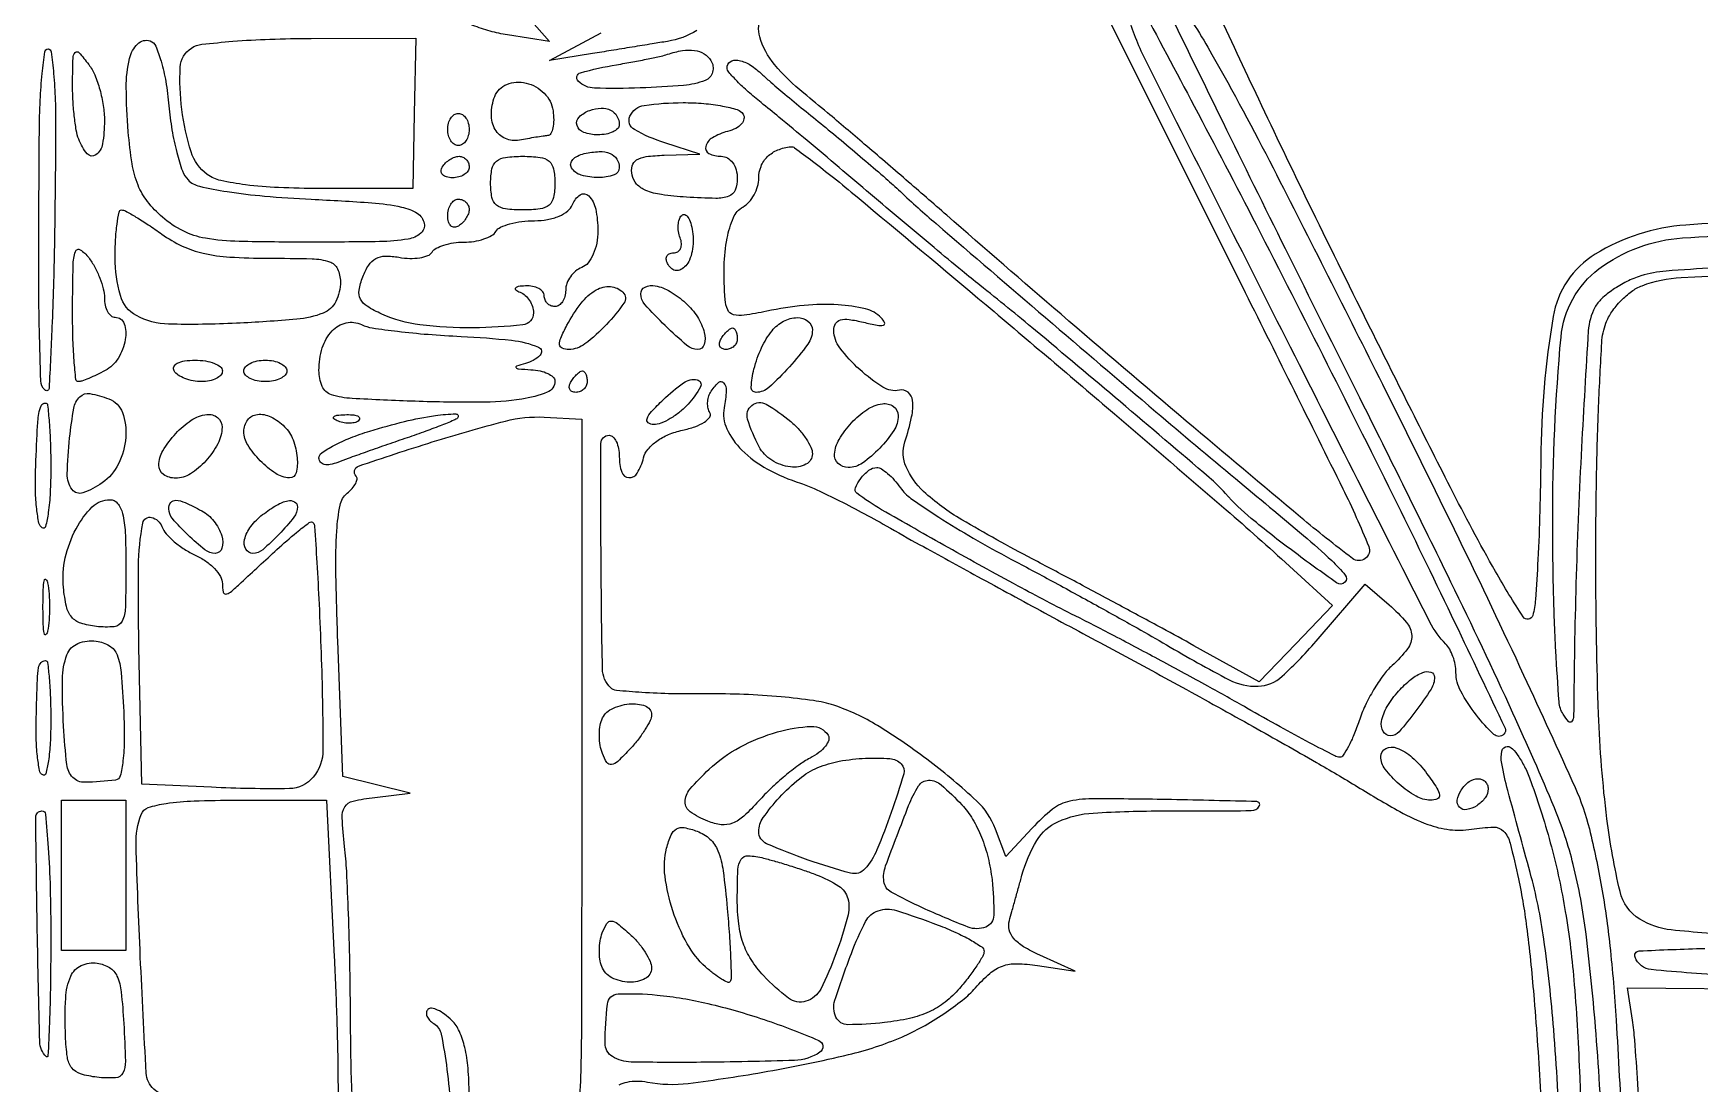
# Model space of a CAD drawing. Extents: x 24 to 1546, y 0 to 2379.
# Drawn here: x 208.4 to 363.7, y 635.6 to 733.5 of the extents above; entities that cross this region are included whole.
import ezdxf

# ---------------------------------------------------------------- set-up
doc = ezdxf.new("R2010")
doc.units = 0
doc.header["$MEASUREMENT"] = 0
doc.layers.get('0').update_dxf_attribs({"linetype": 'CONTINUOUS'})

msp = doc.modelspace()

# ---------------------------------------------------------------- linework, layer by layer
for points in [[(669.79548, 1002.302636, -0.00002), (669.596685, 899.530331, -0.000025), (669.388942, 796.915146, -0.198373)], [(386.5, 716.881958, 0.009171), (362.421635, 715.589214, 0.120223), (353.976025, 712.871961, 0.216835), (350.058332, 707.060619, 0.03952), (348.90032, 693.79966, -0.004731), (348.814634, 688.922237, -0.006086), (348.638889, 684.441252, -0.004739), (348.410811, 680.697723, -0.051728), (348.15032, 679.213114, -0.640192), (347.276737, 679.076755, -0.018228), (344.673791, 683.319535, -0.011019), (340.487046, 691.135006, -0.001832), (332.823103, 706.36955, -0.002026), (327.233818, 717.696953, -0.003342), (322.613423, 727.319775, -0.000474), (318.592409, 735.860742, -0.316049), (318.676858, 736.343524, -0.197558), (319.200628, 736.562078, -0.000027), (354.124278, 736.742224, -0.000689), (392.784981, 736.886244, -0.000416)], [(354.690898, 629.251833, 0.010105), (354.056027, 640.239537, 0.011038), (353.124357, 649.525171, 0.030302), (351.92833, 656, 0.038266), (350.180939, 661.277491, 0.008217), (346.312551, 670.113273, 0.006509), (340.533969, 682.320505, 0.002359), (332.025514, 699.5, -0.000885), (325.109225, 713.361849, -0.001435), (319.285989, 725.169792, -0.000182), (314.135251, 735.699806, -0.11658)], [(270.223551, 733.731529, -0.09925), (267.5, 732.708083, -0.000077), (266.06759, 732.474799, -0.000036), (264.20625, 732.172088, -0.000035), (262.250641, 731.854332, -0.000049), (260.5, 731.570183), (256.5, 730.921342), (261.298125, 733.504296, 0.017193)], [(314.985888, 736.643838, -0.02494), (318.253502, 731.493638, -0.010813), (323.947021, 720.918444, -0.0019), (334.143853, 700.767641, -0.002922), (341.266202, 686.349133, -0.004364), (347.307722, 673.65619, -0.003171), (352.102304, 663.179034, -0.045683), (353.432727, 659.314175, -0.016508), (354.571847, 653.895771, -0.016677), (355.346497, 648.432363, -0.011787), (355.929088, 641.506846, -0.003592), (356.488238, 631, 0.002399)], [(369.649307, 711.903632, 0.002138), (360.590344, 711.304095, 0.058348), (358.242323, 710.860009, 0.039656), (356.919586, 710.327454, 0.035028), (355.638595, 709.573357, 0.036698), (354.579103, 708.724538, 0.082836), (353.953177, 707.91251, 0.107558), (353.337042, 705.746239, 0.002398), (352.704817, 694.860857, 0.005789), (352.208303, 682.943688, 0.005763), (351.986899, 671, -0.011207), (351.948692, 669.701849, -0.18377), (351.77637, 669.311071, -0.440778), (351.502968, 669.321554, -0.032116), (351, 670, -0.126031), (350.612925, 671.15643, -0.004423), (350.311338, 675.90625, -0.00797), (350.092501, 681.569031, -0.005463), (350.016867, 688, -0.022977), (350.791105, 705.150838, -0.211677), (354.328965, 711.501691, -0.146339), (362.123628, 714.388837, -0.009472), (386.532549, 715.492215, 0.00145)], [(563.917736, 301.759581, -0.00001), (564.039235, 350.115363, -0.198254)], [(367.633909, 649.402927, -0.014737), (361.064122, 649.909496, -0.112255), (358.148686, 650.908107, -0.199327), (356.29132, 653.489405, -0.026354), (355.076587, 660.25974, -0.022295), (354.29137, 670.02304, -0.008477), (354.035622, 683.6849, -0.004534), (354.093462, 691.605227, -0.006294), (354.298946, 698.699252, -0.004049), (354.593934, 704.636558, -0.076544), (354.982067, 706.452833, -0.059149), (355.533571, 707.508352, -0.042088), (356.37748, 708.543934, -0.042558), (357.366605, 709.407685, -0.067465), (358.353334, 709.944238, -0.07907), (361.987975, 710.701886, -0.001316), (382.630936, 711.632782, -0.003719)], [(262.989056, 635.480867, -0.060044), (263.73588, 635.733096, -0.052602), (264.655883, 635.826014, -0.046141), (265.617718, 635.732746, 0.07864), (269.433547, 635.610877, 0.012506), (276.853402, 636.732579, 0.014446), (284.352514, 638.283506, 0.043059), (289.327505, 639.92606, 0.025777), (291.253678, 640.872002, 0.02017), (293.241625, 642.086394, 0.020583), (295.003319, 643.37053, 0.046048), (296.199525, 644.514464, -0.035381), (297.539494, 645.851665, -0.092186), (298.710045, 646.537164, -0.090761), (300.059955, 646.761807, -0.033593), (301.988241, 646.600835), (305.5, 646.068477), (302.191145, 647.561122, -0.028764), (300.693622, 648.343196, -0.077765), (299.774454, 649.108043, -0.11831), (299.3527, 649.906353, -0.131227), (299.361798, 650.776883, -0.000074), (299.59447, 651.612512, -0.000032), (299.905379, 652.728209, -0.000031), (300.236752, 653.916762, -0.000042), (300.538934, 655, -0.066508), (301.928813, 658.242535, -0.153373), (303.886251, 659.989535, -0.091507), (307.186287, 660.803313, -0.014818), (313.821654, 661, 0.001545), (321.920162, 661.02503, 0.257976), (322.663717, 661.442041, 0.579194), (322.433678, 661.86794, 0.001618), (314.469862, 662.046114, 0.003223), (307.3637, 662.136275, 0.05224), (304.987221, 661.902288, 0.117792), (303.396102, 661.158983, 0.037981), (301.474068, 659.377518), (299.043634, 656.755036), (298.072912, 659.308228, 0.115542), (296.292566, 661.947852, 0.023599), (291.95608, 665.601593, 0.025863), (287.073876, 668.950674, 0.057968), (283, 670.837467, 0.044723), (281.111155, 671.276818, 0.012383), (278.083579, 671.624656, 0.012401), (274.62089, 671.849432, 0.012693), (271.178142, 671.899828, -0.007659), (267.940222, 671.914626, -0.011311), (265.101625, 672.035365, -0.006714), (262.746089, 672.220794, -0.174789), (262.178142, 672.486833, -0.194149), (261.430975, 674.238792, -0.003467), (261.299183, 684.649389, -0.002517), (261.291847, 695.251579, -0.412943), (262.043524, 696, -0.198085), (262.408939, 695.849321, -0.085833), (262.719035, 695.4125, -0.065788), (262.929638, 694.765523, -0.04586), (263, 694, 0.077017), (263.222405, 692.564706, 0.31385), (263.885195, 692.05549, 0.278042), (264.674499, 692.482096, 0.069393), (265.262, 693.893888, -0.110641), (265.680027, 694.70442, -0.06396), (266.488963, 695.452754, -0.055783), (267.592555, 696.066159, -0.044943), (268.887358, 696.47526, 0.030366), (270.046943, 696.804837, 0.055625), (270.931213, 697.230642, 0.087182), (271.427626, 697.678323, 0.313895), (271.449709, 698.081372, -0.085651), (271.2784, 698.506948, -0.059573), (271.230288, 699.023903, -0.058431), (271.305891, 699.54923, -0.07361), (271.5, 700, -0.060383), (272.223064, 700.904844, -0.428409), (272.726068, 700.887974, -0.202085), (272.975439, 700.157463, -0.029771), (272.769575, 698.574942, 0.158441), (273.016827, 696.613365, 0.088241), (274.421883, 694.627167, 0.069865), (276.805555, 692.853953, 0.048225), (279.903275, 691.530699, -0.031255), (281.167221, 691.040721, -0.007258), (283.222987, 690.055703, -0.007463), (285.560382, 688.849891, -0.007247), (287.883933, 687.563317, 0.004214), (291.008228, 685.808526, 0.000927), (296.403405, 682.850836, 0.000965), (302.65397, 679.454912, 0.000927), (309, 676.038162, -0.002445), (315.471559, 672.528452, -0.002242), (322.098925, 668.85344, -0.002239), (327.983733, 665.520889, -0.007358), (331.826128, 663.24646, 0.010064), (335.770469, 660.940416, 0.038141), (338.362323, 659.743317, 0.060413), (340.417205, 659.249685, 0.069098), (342.436152, 659.295926, -0.03355), (344.492787, 659.489405, -0.212988), (345.439669, 659.096881, -0.128092), (346.042372, 658.002279, -0.009596), (346.821545, 654.664414, -0.022253), (347.623649, 649.866302, -0.00959), (348.283898, 643.413263, -0.007058), (348.878506, 634.767337, -0.002729)], [(238.272911, 633.135365, -0.028642), (238.025539, 636.193672, -0.004478), (237.937811, 642.25, 0.003645), (237.878671, 646.863861, 0.003771), (237.752552, 651.424189, 0.003641), (237.584823, 655.370981, 0.016191), (237.39447, 657.683409, -0.013414), (237.159615, 660.354946, -0.154219), (237.412422, 661.365361, -0.202327), (238.174597, 661.909872, -0.025722), (240.206659, 662.257936), (243.5, 662.649053), (240.36734, 663.426059), (237.23468, 664.203064), (236.758099, 676.851532, -0.004723), (236.576767, 683.276625, -0.020443), (236.661131, 687.091372, -0.031825), (236.967184, 689.495547, -0.175532), (237.625215, 690.598877, 0.039184), (238.103076, 691.056557, 0.061683), (238.426017, 691.523143, 0.085302), (238.556244, 691.926871, 0.236051), (238.464454, 692.202212, -0.554542), (238.67645, 693.118972, -0.0069), (245.56785, 695.380544, -0.012466), (252.384988, 697.328809, -0.077073), (256, 697.690047), (259.5, 697.5), (259.5, 663, -0.000793), (259.464185, 640.410544, -0.013819), (259.237805, 633.064434, -0.046812)], [(330.47682, 18.883074, 0.000013), (445.994116, 18.943074, 0.000017)], [(350.706241, 630.224349, 0.011792), (350.110303, 640.628008, 0.014017), (349.190132, 649.049413, 0.032868), (347.917009, 655.24777, -0.001236), (345.837664, 662.885025, -0.020987), (345.265312, 665.428036, -0.093341), (345.27305, 666.577869, -0.358787), (345.785598, 667, -0.208312), (346.2538, 666.796087, -0.038835), (346.850644, 666.045313, -0.035776), (347.455754, 664.994601, -0.025933), (347.980699, 663.75, -0.021622), (349.89752, 657.641121, -0.024312), (351.194134, 651.622646, -0.020955), (352.02824, 644.801468, -0.010589), (352.535503, 636.154516, 0.001322), (352.763426, 630.468426, 0.001249)], [(366.721928, 645.6312, -0.010374), (359.20443, 646.209246, -0.283836), (357.690683, 647.36147, -0.511171), (358.076047, 647.952196, -0.004668), (364.193876, 648.186873, -0.007577)], [(365.085218, 590.810463, -0.246372), (363.68994, 591.640279, -0.130852), (363.097306, 593.619646, -0.007672), (363, 599.961045, 0.007248), (362.928358, 604.903056, 0.037479), (362.645025, 607.619824, 0.070206), (362.064717, 609.376727, 0.09064), (361.052056, 610.736876, -0.109228), (359.997785, 612.267435, -0.053853), (359.3462, 614.550701, -0.026632), (358.90459, 618.303612, -0.004484), (358.507594, 625.525831, 0.002227), (358.245922, 630.713339, 0.002709), (357.952836, 635.570088, 0.002281), (357.66555, 639.652621, 0.018875), (357.456721, 641.5), (357.002365, 644.5), (385.65285, 644.265, -0.001742)], [(249, 634.628571, 0.020575), (248.901431, 637.022891, 0.037489), (248.595173, 638.954617, 0.047089), (248.0909, 640.444883, 0.091506), (247.380952, 641.47619, 0.035372), (246.716927, 642.052368, 0.053689), (246.060665, 642.442808, 0.070144), (245.507204, 642.607583, 0.238024), (245.159913, 642.493246, 0.168473), (245.021688, 642.208255, 0.12759), (245.069162, 641.861415, 0.095761), (245.305414, 641.501429, 0.061454), (245.696325, 641.187681, -0.208001), (246.393443, 640.184005, -0.016516), (246.93384, 636.916201, -0.023037), (247.237341, 633.345398, -0.036611)]]:
    msp.add_lwpolyline(points, format="xyb")
for points in [[(254.595012, 734.849582), (256.5, 732.699164), (252.569254, 733.316042, -0.02844), (250.951906, 733.66505, -0.026389), (249.342687, 734.20219, -0.027355), (247.963496, 734.834084, -0.075413), (247.104968, 735.466461, -0.035441), (246.344512, 736.343104, -0.412959), (246.401671, 736.75, -0.155219), (247.012536, 736.966085, -0.008005), (249.130727, 737, -0.039741), (250.811975, 736.86616, -0.054064), (252.278569, 736.465154, -0.058416), (253.535809, 735.791933, -0.05945)], [(321.350437, 709.311153, -0.000851), (330.449937, 691.020026, -0.019179), (332.862351, 685.640731, -0.344348), (332.538779, 684.515645, -0.329988), (331.341982, 684.527588, -0.012219), (326.504418, 688.375067, -0.001404), (315.861523, 697.32371, -0.001822), (304.182243, 707.273073, -0.00235), (293.532291, 716.5, 0.001572), (289.722954, 719.810731, 0.001509), (285.840862, 723.142929, 0.001493), (282.399692, 726.060966, 0.005459), (280.192851, 727.880183, -0.04874), (277.470308, 730.55149, -0.104239), (276.091389, 733.13815, -0.189589), (276.27558, 735.119605, -0.215172), (277.75, 736.310674, -0.052342), (278.972583, 736.496727, -0.002517), (283.100921, 736.667734, -0.004089), (288.014712, 736.806282, -0.002932), (293.508455, 736.883999), (307.516911, 737)], [(328.99612, 702.639296, -0.002127), (335.51251, 689.61038, -0.003507), (340.895558, 678.537381, -0.000521), (345.570804, 668.720013, -0.317833), (345.469883, 668.139296, -0.403038), (344.539885, 668.123476, -0.040667), (342.898384, 669.920241, -0.041162), (341.442087, 672.159083, -0.12424), (341, 673.910784, 0.048644), (340.930132, 674.627244, 0.037739), (340.72112, 675.382855, 0.038814), (340.414564, 676.06401, 0.071267), (340.05062, 676.55, -0.078926), (338.575089, 678.584196, -0.000287), (325.156912, 705.035873, -0.000505), (312.13732, 730.802789, -0.043023), (310.509432, 734.868313, -0.02586), (310.264184, 735.856946, -0.088461), (310.254296, 736.516685, -0.218763), (310.464715, 736.829452, -0.225371), (310.835218, 736.868313, -0.187656), (311.454629, 736.3361, -0.000542), (316.601085, 726.66161, -0.003055), (322.35907, 715.647139, -0.001891)], [(210.450719, 724.249513, -0.00244), (210.331698, 713.659438, -0.006463), (210.11177, 706.089206, -0.00309), (209.836464, 700.375879, -0.648708), (209.441828, 700.224838, -0.189431), (209.072626, 701.072046, -0.003881), (208.936752, 705.791101, -0.005929), (208.873727, 712.667656, -0.00137), (208.936658, 724.25, -0.009077), (209.014906, 727.221428, -0.015024), (209.201706, 729.723295, -0.008723), (209.448732, 731.737754, -0.374116), (209.75, 731.999513, -0.37781), (210.047444, 731.736993, -0.008763), (210.265211, 729.72275, -0.015055), (210.415662, 727.220861, -0.009079)], [(215, 725.30887, -0.040555), (214.824626, 723.150274, -0.198421), (214.193682, 722.130099, -0.395332), (213.394155, 722.232836, -0.081087), (212.606989, 723.581787, -0.04983), (212.374672, 724.431679, -0.014534), (212.187645, 725.776462, -0.01445), (212.064239, 727.311382, -0.015001), (212.031803, 728.831787, -0.005217), (212.076225, 731.156865, -0.173101), (212.27634, 731.669244, -0.454452), (212.625969, 731.670136, -0.018174), (213.531803, 730.55887, -0.06297), (214.095267, 729.578826, -0.030841), (214.568717, 728.215967, -0.030007), (214.892199, 726.718091, -0.038193)], [(221.008551, 726.712723, 0.018863), (221.2977, 724.462688, 0.022072), (221.745714, 722.357296, 0.021703), (222.273804, 720.633047, 0.111204), (222.803906, 719.791449, 0.141478), (223.855359, 719.208668, 0.017561), (226.451098, 718.70972, 0.017501), (229.915093, 718.292787, 0.008946), (234.285213, 718, -0.005188), (239.93084, 717.664357, -0.035212), (242.697344, 717.274064, -0.085327), (244.167654, 716.685454, -0.210914), (244.813182, 715.75, -0.270446), (244.484734, 714.821373, -0.135884), (243.316586, 714.282143, -0.037056), (240.651784, 714.046296, -0.003549), (234.129088, 714, -0.005097), (227.55475, 714.067026, -0.036963), (224.410429, 714.364363, -0.074153), (222.336412, 715.042959, -0.061608), (220.402087, 716.330562, -0.048694), (219.013082, 717.782876, -0.071691), (218.133231, 719.310086, -0.055651), (217.586691, 721.29764, -0.018608), (217.225486, 724.294473, -0.018328), (217.035177, 728.42087, -0.061172), (217.339684, 731.11001, -0.137662), (218.103175, 732.479601, -0.284057), (219.250526, 732.754432, -0.214836), (219.779423, 732.269883, -0.030692), (220.28831, 730.851728, -0.029485), (220.720537, 728.956357, -0.018794)], [(243.890817, 726), (243.746929, 719), (235.064594, 719, -0.010709), (231.234422, 719.082045, -0.020417), (228.165958, 719.339361, -0.023577), (225.848049, 719.741151, -0.103515), (224.589617, 720.310812, -0.159532), (223.083226, 722.407426, -0.045408), (222.212959, 726.375965, -0.04431), (222.069038, 730.310898, -0.243204), (223.108293, 732.08809, -0.113165), (224.095449, 732.436319, -0.008397), (226.960346, 732.714995, -0.011315), (230.424706, 732.914578, -0.008338), (234.267352, 732.984687), (244.034704, 733)], [(271.541119, 730.933469, -0.208243), (271.697978, 729.843697, -0.237082), (270.998111, 729.066717, -0.072574), (268.993825, 728.603547, -0.011521), (264.9565, 728.364393, -0.01633), (260.688558, 728.349591, -0.189307), (259.179414, 728.99366, -0.576472), (259.384355, 729.787506, -0.026643), (262.75, 730.53658, 0.004057), (264.259048, 730.801579, 0.00469), (265.692187, 731.079173, 0.004209), (266.901121, 731.335741, 0.027368), (267.5, 731.502946, -0.040551), (268.878913, 731.849066, -0.076365), (270.023927, 731.863306, -0.099374), (270.913084, 731.550682, -0.12084)], [(276.179914, 729.75, 0.012551), (276.956169, 729.052485, 0.002273), (278.435601, 727.800357, 0.002448), (280.182029, 726.350331, 0.002216), (282.001342, 724.868238, -0.003948), (283.921677, 723.292746, -0.003131), (285.972437, 721.561102, -0.003165), (287.854328, 719.931023, -0.007899), (289.202698, 718.709824, 0.010316), (292.528903, 715.726458, 0.000619), (302.732933, 706.969168, 0.001026), (313.023886, 698.195923, 0.002701), (320.446476, 691.962963, -0.001489), (326.799788, 686.65412, -0.014547), (329.411314, 684.325729, -0.031046), (330.68209, 682.965706, -0.386372), (330.650963, 682.31763, -0.365828), (329.868508, 682.251759, -0.005207), (325.775922, 685.22219, -0.013261), (321.914157, 688.248963, -0.039359), (319.5, 690.589752, 0.035719), (317.995699, 692.069704, 0.000693), (309.712328, 699.109857, 0.001818), (301.787883, 705.77668, 0.006417), (296.625354, 709.976672, -0.00486), (294.966683, 711.317531, -0.001281), (292.339564, 713.495174, -0.0013), (289.362438, 715.988986, -0.001335), (286.424225, 718.476672, 0.001205), (283.485534, 720.96607, 0.001172), (280.50697, 723.465022, 0.001155), (277.878196, 725.649746, 0.004357), (276.216572, 727, -0.012977), (275.013853, 728.012256, -0.017907), (273.992243, 728.985937, -0.014639), (273.211382, 729.833726, -0.166167), (273.042347, 730.25, -0.269968), (273.325499, 730.806099, -0.184683), (274.036607, 730.955601, -0.095403), (275.09414, 730.571656, -0.054712)], [(256.819551, 726.25, -0.034452), (256.882293, 725.382527, -0.053806), (256.804491, 724.638462, -0.071754), (256.610598, 724.115354, -0.249887), (256.319551, 723.923489, 0.012817), (255.88646, 723.871829, 0.003535), (255.208511, 723.768378, 0.003569), (254.441931, 723.640233, 0.003725), (253.688144, 723.502894, -0.150233), (252.381555, 723.647948, -0.163281), (251.433216, 724.50092, -0.132753), (251.070768, 725.916685, -0.088498), (251.38854, 727.570137, -0.210335), (252.514252, 728.705718, -0.154611), (254.304571, 728.828266, -0.136589), (256.001862, 727.878989, -0.163502)], [(249, 724.5, -0.064853), (248.925306, 723.926543, -0.082425), (248.70625, 723.440625, -0.098894), (248.381354, 723.115568, -0.148195), (248, 723, -0.148195), (247.618646, 723.115568, -0.098894), (247.29375, 723.440625, -0.082425), (247.074694, 723.926543, -0.064853), (247, 724.5, -0.064853), (247.074694, 725.073457, -0.082425), (247.29375, 725.559375, -0.098894), (247.618646, 725.884432, -0.148195), (248, 726, -0.148195), (248.381354, 725.884432, -0.098894), (248.70625, 725.559375, -0.082425), (248.925306, 725.073457, -0.064853)], [(263, 724.940983, -0.200667), (262.849643, 724.581425, -0.084925), (262.4125, 724.276414, -0.064972), (261.76556, 724.06918, -0.045091), (261, 724, -0.085145), (259.694972, 724.223856, -0.23242), (259.057715, 724.875409, -0.286665), (259.249712, 725.657326, -0.107219), (260.25, 726.281721, -0.077342), (261.300905, 726.48387, -0.122936), (262.192225, 726.294836, -0.14824), (262.781652, 725.747963, -0.132898)], [(274.541599, 725.932692, -0.189716), (274.622842, 725.482644, -0.133697), (274.391072, 725.017417, -0.092644), (273.857157, 724.604735, -0.054424), (273.100616, 724.316061, 0.066072), (271.676029, 723.734254, 0.202028), (271.055329, 722.921861, 0.357636), (271.360909, 722.261122, 0.113151), (272.5, 722, -0.131712), (273.081701, 721.84406, -0.104474), (273.5675, 721.407535, -0.089349), (273.889772, 720.744372, -0.06864), (274, 719.945209, -0.093622), (273.794251, 718.856014, -0.214133), (273.21026, 718.283469, -0.093682), (271.999892, 718.079703, -0.011042), (269.258994, 718.195209, -0.017713), (266.928307, 718.428168, -0.062527), (265.476617, 718.814247, -0.108542), (264.615748, 719.404544, -0.142409), (264.18567, 720.25, -0.10711), (264.207675, 721.10452, -0.196786), (264.609993, 721.658917, -0.108564), (265.507374, 721.974489, -0.022795), (267.176676, 722.102088), (270.5, 722.204176), (267.25, 723.246748, -0.049782), (264.406568, 724.482261, -0.38922), (263.992009, 725.737198, -0.256962), (265.3323, 726.744414, -0.035368), (268.940983, 727, -0.020087), (270.88139, 726.922015, -0.027), (272.624319, 726.686478, -0.026319), (274.001121, 726.348184, -0.182915)], [(263, 720.940983, -0.323623), (262.506887, 720.25891, -0.078941), (261.054297, 720.022557, -0.069985), (259.450952, 720.241965, -0.187523), (258.546774, 720.924318, -0.183594), (258.472868, 721.307716, -0.140876), (258.660981, 721.694543, -0.097726), (259.105019, 722.027523, -0.056443), (259.737757, 722.248382, -0.044798), (261.127141, 722.435014, -0.106692), (262.14884, 722.261117, -0.158039), (262.767439, 721.745708, -0.1416)], [(285.16974, 718.216607, -0.0016), (297.186265, 708.154944, -0.001587), (309.171262, 697.989064, -0.001505), (319.560971, 689.065284, -0.007), (325.468492, 683.814053), (329.5, 680.128106), (326.06869, 676.579381), (322.63738, 673.030657), (316.56869, 676.395288, 0.002417), (313.61268, 678.015538, 0.001028), (309.638928, 680.158154, 0.001018), (305.38989, 682.426809, 0.001335), (301.5, 684.480243, -0.012096), (294.923883, 688.134777, -0.05297), (291.355158, 690.776693, -0.106626), (289.736049, 693.067606, -0.179767), (289.626708, 695.389375, 0.022571), (290.252129, 697.707325, 0.08135), (290.337607, 699.230369, 0.196142), (289.919692, 700.007049, 0.228825), (289.113045, 700.204348, -0.195782), (287.571221, 700.479583, -0.044122), (285.409899, 702.127791, -0.044666), (283.550003, 704.157268, -0.164601), (283, 705.782722, -0.132441), (283.168156, 706.406419, -0.196518), (283.611, 706.747287, -0.103279), (284.419598, 706.797557, -0.024601), (285.75, 706.537645, 0.012093), (287.048912, 706.24999, 0.110113), (287.624949, 706.264732, 0.469941), (287.737743, 706.499885, 0.08633), (287.423344, 706.955893, 0.141345), (285.948294, 707.788968, 0.044122), (283.408429, 708.16011, 0.038342), (280.243957, 708.097657, 0.027601), (276.75, 707.563994, -0.013883), (274.636221, 707.181552, -0.105566), (273.631837, 707.241005, -0.221803), (273.102484, 707.692345, -0.088368), (272.858857, 708.638709, -0.024547), (272.775542, 711.769926, -0.042098), (273.05334, 714.36531, -0.052787), (273.639562, 716.285871, -0.166222), (274.526722, 717.274892, 0.083831), (275.090416, 717.728381, 0.056363), (275.567224, 718.405611, 0.055185), (275.890615, 719.19105, 0.070195), (276, 719.966357, -0.096029), (276.212803, 721.064155, -0.104313), (276.818176, 721.966707, -0.097344), (277.775844, 722.591451, -0.073406), (279, 722.887659, -0.184055), (279.336969, 722.793246, -0.002702), (281.018611, 721.534328, -0.006971), (282.960503, 720.021094, -0.004495)], [(249, 721, -0.153634), (248.879982, 720.618621, -0.097988), (248.542039, 720.29375, -0.080552), (248.037096, 720.074545, -0.062283), (247.440983, 720, -0.066118), (246.889346, 720.073267, -0.138808), (246.521475, 720.29375, -0.191142), (246.392057, 720.620352, -0.139169), (246.5, 721, -0.06081), (246.806203, 721.382515, -0.051032), (247.2129, 721.70625, -0.053229), (247.653442, 721.926698, -0.089642), (248.059017, 722, -0.105429), (248.418051, 721.923444, -0.099231), (248.723586, 721.70625, -0.096318), (248.928382, 721.381732, -0.092995)], [(257, 719.5, -0.047675), (256.873428, 718.175563, -0.173074), (256.45, 717.458333, -0.144586), (255.613599, 717.097235, -0.030103), (254, 717, -0.030103), (252.386401, 717.097235, -0.144586), (251.55, 717.458333, -0.173074), (251.126572, 718.175563, -0.047675), (251, 719.5, -0.047675), (251.126572, 720.824437, -0.173074), (251.55, 721.541667, -0.144586), (252.386401, 721.902765, -0.030103), (254, 722, -0.030103), (255.613599, 721.902765, -0.144586), (256.45, 721.541667, -0.173074), (256.873428, 720.824437, -0.047675)], [(261, 715.047972, -0.047631), (260.890795, 713.904218, -0.056076), (260.566901, 712.866048, -0.064547), (260.083805, 712.06624, -0.133817), (259.5, 711.638374, 0.081035), (258.926585, 711.303843, 0.065663), (258.440625, 710.782009, 0.06652), (258.112085, 710.159833, 0.088478), (258, 709.531385, -0.063461), (257.925386, 708.94588, -0.081424), (257.70625, 708.449844, -0.09843), (257.381366, 708.117941, -0.151099), (257, 708, -0.099038), (256.618362, 708.076342, -0.097945), (256.29375, 708.29375, -0.097945), (256.076342, 708.618362, -0.099038), (256, 709, 0.174481), (255.864954, 709.375212, 0.09916), (255.485938, 709.683059, 0.077299), (254.919486, 709.877201, 0.055301), (254.25, 709.921053, 0.021021), (253.583427, 709.862835, 0.185333), (253.327933, 709.724694, 0.449116), (253.351958, 709.54862, 0.051902), (253.75, 709.337719, -0.087674), (254.227909, 709.039141, -0.065245), (254.632812, 708.565351, -0.064399), (254.906632, 707.995939, -0.080074), (255, 707.416667, -0.381455), (253.998977, 706.29548, -0.026138), (249.38608, 706.014395, -0.032393), (244.414455, 706.293935, -0.076846), (240.856834, 707.295104, -0.031496), (239.485046, 708.028, -0.137276), (238.86719, 708.698853, -0.161862), (238.741451, 709.527949, -0.048765), (239.083415, 710.773804, -0.05368), (239.636219, 711.855121, -0.124846), (240.302072, 712.466213, -0.120632), (241.194536, 712.697932, -0.048365), (242.460314, 712.592974, 0.037299), (243.462223, 712.487567, 0.045915), (244.39998, 712.545321, 0.052568), (245.147615, 712.74286, 0.164938), (245.54275, 713.069171, -0.134675), (245.927585, 713.42731, -0.044228), (246.648747, 713.726569, -0.040322), (247.546041, 713.931318, -0.035952), (248.5, 714, 0.038534), (249.457084, 714.073871, 0.041947), (250.363811, 714.29375, 0.04604), (251.096789, 714.615613, 0.128561), (251.5, 715, -0.147448), (251.935785, 715.385647, -0.040025), (252.80962, 715.70625, -0.036863), (253.907249, 715.926401, -0.031073), (255.090402, 716, 0.043719), (256.305964, 716.10649, 0.056076), (257.382205, 716.423907, 0.066124), (258.198869, 716.903382, 0.136193), (258.63617, 717.494256, -0.152322), (259.353685, 718.402289, -0.365676), (260.146337, 718.321641, -0.143416), (260.797587, 717.080925, -0.04966)], [(249, 717.059017, -0.089642), (248.926698, 716.653442, -0.053229), (248.70625, 716.2129, -0.051032), (248.382515, 715.806203, -0.06081), (248, 715.5, -0.139169), (247.620352, 715.392057, -0.191142), (247.29375, 715.521475, -0.138808), (247.073267, 715.889346, -0.066118), (247, 716.440983, -0.062283), (247.074545, 717.037096, -0.080552), (247.29375, 717.542039, -0.097988), (247.618621, 717.879982, -0.153634), (248, 718, -0.092995), (248.381732, 717.928382, -0.096318), (248.70625, 717.723586, -0.099231), (248.923444, 717.418051, -0.105429)], [(220.342618, 714.756035, 0.044713), (222.254367, 713.637423, 0.054218), (224.217062, 712.96139, 0.041212), (226.675991, 712.612343, 0.014436), (230.246808, 712.506035, -0.006523), (234.359735, 712.448699, -0.072012), (235.978433, 712.169569, -0.205038), (236.725254, 711.515865, -0.112277), (236.99982, 710.309017, -0.116049), (236.567983, 708.472814, -0.184366), (235.394388, 707.392332, -0.074173), (232.92389, 706.810235, -0.008839), (227.29946, 706.440482, -0.017585), (220.982072, 706.359595, -0.118624), (217.976998, 707.15421, -0.203243), (216.485114, 709.01762, -0.068631), (216, 712.535184, -0.012527), (216.042894, 714.246938, -0.020632), (216.174966, 715.68846, -0.015825), (216.36035, 716.806826, -0.357928), (216.59563, 717, -0.127436), (216.965679, 716.904128, -0.008145), (217.942004, 716.340835, -0.011508), (219.092072, 715.615621, -0.008289)], [(269.197533, 711.797533, -0.070162), (268.738022, 711.451604, -0.144816), (268.30289, 711.355406, -0.154623), (267.904854, 711.512943, -0.083578), (267.553851, 711.912868, -0.083957), (267.385044, 712.328189, -0.162697), (267.421846, 712.680655, -0.181295), (267.65626, 712.915116, -0.107108), (268.047972, 713, 0.13707), (268.448409, 713.111878, 0.152386), (268.7134, 713.411906, 0.122996), (268.794319, 713.866232, 0.074614), (268.67589, 714.402234, -0.054192), (268.520706, 714.990007, -0.054557), (268.495938, 715.596043, -0.059931), (268.597354, 716.129472, -0.117881), (268.818901, 716.497168, -0.290162), (269.105072, 716.56388, -0.162704), (269.398235, 716.337121, -0.076728), (269.65829, 715.779954, -0.033328), (269.834665, 714.979599, -0.044607), (269.890812, 714.062071, -0.042419), (269.785557, 713.133131, -0.045418), (269.546628, 712.327727, -0.10191)], [(215, 708.80887, 0.053321), (215.074011, 708.116832, 0.073113), (215.29375, 707.531356, 0.092916), (215.618398, 707.138255, 0.175567), (216, 707, -0.320296), (216.841428, 706.39937, -0.129952), (216.949048, 704.916643, -0.092174), (216.271026, 703.167668, -0.132197), (215.065741, 702.035184, -0.011153), (214.283696, 701.638824, -0.013553), (213.533485, 701.304085, -0.012142), (212.892691, 701.056799, -0.086217), (212.565741, 701, -0.383619), (212.340204, 701.202901, -0.006659), (212.175529, 702.982813, -0.013053), (212.060296, 705.161867, -0.00786), (212.031803, 707.75, -0.003845), (212.082596, 711.845256, -0.070684), (212.290792, 713.125379, -0.496964), (212.746922, 713.289817, -0.08692), (213.531803, 712.55887, -0.038541), (214.093864, 711.682972, -0.030083), (214.568717, 710.656592, -0.030896), (214.895586, 709.641073, -0.062488)], [(269.171259, 708.345012, -0.066225), (270.27561, 707.041769, -0.078522), (270.924165, 705.565733, -0.132742), (270.916779, 704.457982, -0.337), (270.314451, 704, -0.178986), (269.309607, 704.371612, -0.0159), (267.283097, 706.222893, -0.015645), (265.375848, 708.199781, -0.186153), (265, 709.174314, -0.289512), (265.405285, 709.815592, -0.161334), (266.35684, 709.933861, -0.085379), (267.73872, 709.403281, -0.049696)], [(263.34248, 709.324187, -0.363711), (263.430904, 708.318793, -0.037322), (261.805031, 706.326867, -0.038669), (259.795882, 704.51313, -0.16575), (258.290502, 704, -0.094686), (257.676053, 704.117413, -0.286234), (257.433882, 704.445668, -0.124422), (257.539395, 705.062132, -0.016908), (258.11452, 706.25, -0.043538), (259.439499, 708.309278, -0.095405), (260.840977, 709.542952, -0.151473), (262.174438, 709.856451, -0.180845)], [(281, 705.814451, -0.158492), (280.569344, 704.489972, -0.026232), (278.856809, 702.377373, -0.025146), (276.941825, 700.456728, -0.186258), (275.758298, 700, -0.43076), (275.294484, 700.490623, -0.049246), (275.556214, 702.170334, -0.044145), (276.259219, 704.15001, -0.061406), (277.244834, 705.75, -0.103085), (278.3142, 706.633636, -0.117531), (279.598028, 706.963025, -0.16821), (280.591205, 706.638147, -0.234501)], [(248.25, 705.216045, -0.014179), (252.953023, 704.858641, -0.073727), (255.466888, 704.213015, -0.536901), (255.609777, 703.456817, -0.129842), (254.25, 702.689326, 0.01159), (253.4117, 702.449367, 0.541772), (253.37122, 702.306344, 0.197309), (253.607705, 702.187999, 0.005718), (254.75, 702.116001, -0.039346), (255.61146, 702.003234, -0.056888), (256.339063, 701.760121, -0.073075), (256.83606, 701.433072, -0.213899), (257, 701.067388, -0.306829), (256.280675, 700.005551, -0.058902), (253.913268, 699.369966, -0.034885), (249.988474, 699.075532, -0.010348), (243.966585, 699.169235, -0.00394), (238.090485, 699.428742, -0.064732), (236.159972, 699.782626, -0.216717), (235.307096, 700.557345, -0.101988), (235, 702.047228, -0.073852), (235.311822, 704.146842, -0.114177), (236.222678, 705.729446, -0.151646), (237.529402, 706.477949, -0.167711), (238.971855, 706.314047, 0.073909), (239.964199, 706.009337, 0.008144), (242.32767, 705.690523, 0.009798), (245.170494, 705.410458, 0.007778)], [(274, 705, -0.105053), (273.918938, 704.618444, -0.099167), (273.688914, 704.29375, -0.09642), (273.345238, 704.076123, -0.093332), (272.940983, 704, -0.108972), (272.586039, 704.078288, -0.182303), (272.3746, 704.29375, -0.161196), (272.343488, 704.6179, -0.082592), (272.5, 705, -0.029505), (272.768994, 705.382774, -0.035638), (273.066025, 705.70625, -0.038439), (273.34829, 705.934461, -0.151918), (273.559017, 706, -0.210953), (273.727648, 705.92554, -0.081139), (273.870461, 705.70625, -0.061769), (273.967655, 705.382849, -0.042167)], [(226, 702, -0.186414), (225.852535, 701.618213, -0.089706), (225.429836, 701.29375, -0.069539), (224.801778, 701.073784, -0.049547), (224.059017, 701, -0.046881), (223.270704, 701.074077, -0.046318), (222.50665, 701.29375, -0.050262), (221.876024, 701.616444, -0.111412), (221.5, 702, -0.253782), (221.478234, 702.384801, -0.1651), (221.794783, 702.712684, -0.083483), (222.479336, 702.931329, -0.035659), (223.440983, 703, -0.037227), (224.420991, 702.926934, -0.055981), (225.248289, 702.70625, -0.073461), (225.813779, 702.383082, -0.230178)], [(232, 702, -0.191087), (231.848523, 701.618118, -0.088204), (231.4125, 701.29375, -0.068025), (230.765418, 701.073693, -0.048028), (230, 701, -0.048028), (229.234582, 701.073693, -0.068025), (228.5875, 701.29375, -0.088204), (228.151477, 701.618118, -0.191087), (228, 702, -0.191087), (228.151477, 702.381882, -0.088204), (228.5875, 702.70625, -0.068025), (229.234582, 702.926307, -0.048028), (230, 703, -0.048028), (230.765418, 702.926307, -0.068025), (231.4125, 702.70625, -0.088204), (231.848523, 702.381882, -0.191087)], [(260, 701, -0.105053), (259.918938, 700.618444, -0.099167), (259.688914, 700.29375, -0.09642), (259.345238, 700.076123, -0.093332), (258.940983, 700, -0.108972), (258.586039, 700.078288, -0.182303), (258.3746, 700.29375, -0.161196), (258.343488, 700.6179, -0.082592), (258.5, 701, -0.029505), (258.768994, 701.382774, -0.035638), (259.066025, 701.70625, -0.038439), (259.34829, 701.934461, -0.151918), (259.559017, 702, -0.210953), (259.727648, 701.92554, -0.081139), (259.870461, 701.70625, -0.061769), (259.967655, 701.382849, -0.042167)], [(269.410155, 698.900723, -0.038934), (268.640937, 698.17341, -0.036719), (267.753684, 697.558337, -0.038914), (266.884747, 697.133248, -0.094577), (266.186606, 697, -0.163019), (265.692641, 697.165448, -0.336047), (265.58774, 697.535786, -0.093176), (266.008741, 698.210028, -0.015186), (267.091594, 699.317058, -0.036878), (268.98548, 700.887637, -0.201746), (270.255476, 701.172267, -0.515184), (270.567386, 700.512611, -0.056511)], [(215.418213, 699.393011, -0.216265), (216.67785, 698.115664, -0.108534), (216.992057, 695.823423, -0.094545), (216.307733, 693.336548, -0.126347), (214.790729, 691.565975, -0.066637), (212.999596, 690.638185, -0.333587), (211.9855, 690.95088, -0.164618), (211.533936, 692.403304, -0.020476), (211.754556, 695.75, -0.017115), (212.148221, 698.523435, -0.15446), (212.709054, 699.596171, -0.245023), (213.646338, 699.888156, -0.04699)], [(210, 692.940983, -0.012432), (209.943055, 690.651171, -0.023272), (209.764986, 688.807049, -0.024229), (209.512811, 687.504572, -0.509437), (209.199954, 687.376422, -0.208581), (208.895679, 687.815543, -0.019692), (208.688318, 689.139909, -0.022586), (208.570278, 690.805098, -0.015837), (208.581686, 692.685439, -0.002105), (208.743585, 696.542767, -0.02457), (208.886992, 698.043228, -0.079392), (209.110558, 698.758684, -0.284709), (209.5, 699, -0.382879), (209.700256, 698.820311, -0.006455), (209.853125, 697.220164, -0.012846), (209.964041, 695.26417, -0.007739)], [(225.968197, 696.75, -0.115071), (225.568606, 695.214399, -0.063909), (224.452168, 693.621609, -0.065137), (223.009976, 692.402646, -0.143886), (221.639757, 692, -0.151857), (220.518088, 692.348709, -0.247799), (220.066958, 693.210696, -0.136523), (220.444528, 694.548793, -0.047329), (221.654988, 696.171259, -0.063736), (223.08768, 697.397559, -0.112281), (224.540488, 697.939442, -0.206232), (225.549594, 697.65649, -0.233114)], [(231.8, 696.8, -0.107691), (232.58363, 695.579695, -0.065642), (232.967698, 693.903115, -0.082523), (232.868407, 692.498595, -0.358787), (232.25, 692.031803, -0.136035), (230.972339, 692.445006, -0.052885), (229.52555, 693.636348, -0.052905), (228.366276, 695.097973, -0.142154), (228, 696.360243, -0.162709), (228.357795, 697.430631, -0.205419), (229.254976, 697.944816, -0.145579), (230.518927, 697.722754, -0.080764)], [(247.916667, 697.609783, -0.0915), (247.588405, 697.399314, -0.003875), (246.300521, 696.885075, -0.006552), (244.754304, 696.304769, -0.004604), (243, 695.690656, 0.001657), (241.148828, 695.054855, 0.001673), (239.307813, 694.408804, 0.001629), (237.708078, 693.835531, 0.006789), (236.75, 693.473884, -0.048401), (236.056903, 693.276241, -0.100263), (235.496612, 693.286775, -0.157556), (235.139243, 693.49674, -0.183792), (235, 693.862751, -0.246948), (235.263531, 694.363788, -0.027949), (236.395312, 695.052245, -0.028682), (237.930185, 695.762245, -0.019402), (239.75, 696.400088, -0.015509), (242.963477, 697.280126, -0.022312), (245.858708, 697.841961, -0.033988), (247.762803, 697.992901, -0.68418)], [(238.729167, 697.395833, -0.126455), (238.402231, 697.202593, -0.060344), (237.916927, 697.123424, -0.05415), (237.359369, 697.160852, -0.051402), (236.8125, 697.316886, -0.054073), (236.395823, 697.538436, -0.470617), (236.37858, 697.720685, -0.168741), (236.670344, 697.862007, -0.018894), (237.416667, 697.921053, -0.028489), (238.112848, 697.910055, -0.077125), (238.592839, 697.799335, -0.208169), (238.77538, 697.614691, -0.296942)], [(278.988569, 697.277759, -0.033275), (279.758302, 696.524437, -0.034767), (280.409142, 695.686085, -0.037077), (280.863006, 694.886952, -0.111052), (281, 694.277759, -0.282119), (280.398734, 693.296947, -0.151743), (278.949625, 693.048616, -0.107452), (277.212167, 693.674091, -0.130678), (276.035184, 694.934259, -0.048027), (274.960184, 697.509713, -0.309192), (275.355776, 698.787208, -0.306222), (276.696507, 698.889909, -0.047595)], [(289, 697.828741, -0.144822), (288.593558, 696.454925, -0.047984), (287.272706, 694.791767, -0.047882), (285.668432, 693.418343, -0.154291), (284.345012, 693, -0.191132), (283.404495, 693.373158, -0.226129), (283.061202, 694.256668, -0.11796), (283.493206, 695.609904, -0.047966), (284.654988, 697.171259, -0.063985), (286.071504, 698.382495, -0.10778), (287.526093, 698.938175, -0.194871), (288.555419, 698.692015, -0.242371)], [(289.208943, 691.11208, 0.086856), (290.192636, 690.126204, 0.01015), (292.782007, 688.381468, 0.011932), (295.978557, 686.427064, 0.009497), (299.515647, 684.467502, -0.002423), (303.358319, 682.409147, -0.001941), (307.476471, 680.156754, -0.001962), (311.269087, 678.043784, -0.004989), (314, 676.472175, 0.012714), (319.86634, 673.215743, 0.130984), (322.545177, 672.614334, 0.178587), (324.789169, 673.544856, 0.028282), (328.156714, 677.033688), (332.546012, 682.128332), (334.773006, 680.196871, -0.037726), (336.386204, 678.569192, -0.166209), (336.875422, 677.330365, -0.177886), (336.488431, 676.102805, -0.044468), (335.037645, 674.534068, 0.050152), (334.205427, 673.613458, 0.024149), (333.324143, 672.287229, 0.023665), (332.530744, 670.802953, 0.03121), (331.960093, 669.379081, -0.016868), (331.483992, 668.084876, -0.025324), (330.974953, 666.99479, -0.022845), (330.49332, 666.178763, -0.256135), (330.172448, 666.007437, -0.117159), (329.701688, 666.124795, -0.002033), (327.347532, 667.355291, -0.005028), (324.61457, 668.83329, -0.003313), (321.5, 670.585434, 0.004122), (317.857491, 672.626829, 0.002473), (313.5, 674.993952, 0.002476), (309.141192, 677.306219, 0.004311), (305.5, 679.174921, -0.007522), (300.168987, 681.954244, -0.003991), (293.645129, 685.548862, -0.002718), (287.455243, 689.068556, -0.032028), (285.149864, 690.600469, -0.337391), (285.009725, 691.107878, -0.069137), (285.502096, 691.969057, -0.062051), (286.275685, 692.748888, -0.16792), (287.002313, 693, -0.141479), (287.430224, 692.876446, -0.036399), (288.015276, 692.445423, -0.034091), (288.637746, 691.834701, -0.028947)], [(217, 683.933578, -0.006089), (216.951351, 679.938768, -0.10583), (216.649711, 678.680188, -0.263377), (215.914794, 678.166942, -0.052331), (214.25, 678.183578, -0.048135), (212.794618, 678.494931, -0.141694), (211.951328, 679.05769, -0.121109), (211.463003, 680.043878, -0.030777), (211.181363, 681.820774, -0.078727), (211.350492, 684.56869, -0.067451), (212.354404, 687.291002, -0.076233), (213.865827, 689.320284, -0.197109), (215.523053, 690, -0.228861), (216.232232, 689.657451, -0.10843), (216.689134, 688.723148, -0.049163), (216.935478, 686.982231, -0.010581)], [(224.065741, 688.964816, -0.10449), (225.201675, 688.008768, -0.088873), (225.934464, 686.620487, -0.143627), (225.96069, 685.484702, -0.339338), (225.328741, 685, -0.168704), (224.372992, 685.331924, -0.024105), (222.786181, 686.714484, -0.023672), (221.339391, 688.241151, -0.179699), (221, 689.154988, -0.160885), (221.190796, 689.732597, -0.253925), (221.652669, 689.947441, -0.092025), (222.523703, 689.729215, -0.015596)], [(233, 689.328741, -0.168704), (232.668076, 688.372992, -0.024105), (231.285516, 686.786181, -0.023672), (229.758849, 685.339391, -0.179699), (228.845012, 685, -0.273756), (228.178486, 685.394495, -0.189139), (228.063608, 686.286368, -0.101302), (228.650681, 687.508948, -0.06808), (229.75, 688.607954, -0.028078), (231.070064, 689.497873, -0.079863), (232.097953, 689.90561, -0.188774), (232.724894, 689.807706, -0.266752)], [(220.364946, 687.491348, 0.088691), (220.763613, 686.831261, 0.035617), (221.51643, 686.087503, 0.033838), (222.461792, 685.382918, 0.036345), (223.471935, 684.830833, -0.045913), (224.439064, 684.278005, -0.050281), (225.257381, 683.57246, -0.056423), (225.818777, 682.827914, -0.13413), (226, 682.16452, 0.042154), (226.06504, 681.394436, 0.384239), (226.307718, 681.202731, 0.161688), (226.739324, 681.377983, 0.010789), (227.75, 682.278617, -0.002205), (231.0879, 685.357502, -0.012389), (232.919842, 686.950895, -0.014445), (234.100303, 687.871233, -0.386013), (234.465303, 687.833333, -0.168282), (234.592973, 687.528914, -0.000824), (234.803534, 684.138341, -0.003626), (235.009676, 680.26153, -0.002272), (235.197366, 675.722719, -0.008555), (235.375088, 666.691647, -0.173541), (234.473021, 664.150373, -0.221842), (232.239088, 663.072824, -0.014923), (224.969147, 663.196594), (218.5, 663.5), (218.220123, 676.25, -0.008091), (218.176663, 683.786432, -0.044559), (218.579713, 687.824904, -0.429975), (219.394991, 688.3476, -0.245338)], [(209.705733, 677.75, -0.142433), (209.546986, 677.439977, -0.611425), (209.399666, 677.482813, -0.039503), (209.298431, 678.38851, -0.008087), (209.272364, 680, -0.008087), (209.298431, 681.61149, -0.039503), (209.399666, 682.517187, -0.611425), (209.546986, 682.560023, -0.142433), (209.705733, 682.25, -0.029693), (209.840649, 681.225293, -0.017887), (209.884498, 680, -0.017887), (209.840649, 678.774707, -0.029693)], [(216.797717, 670.25, -0.013084), (216.853359, 667.65418, -0.028101), (216.731518, 665.656707, -0.031677), (216.475303, 664.252209, -0.311605), (216.047717, 663.875, -0.022491), (213.176289, 663.662787, -0.210409), (212.054005, 664.118832, -0.16669), (211.490244, 665.317229, -0.013104), (211.193204, 668.880801, -0.015636), (211.080277, 673.276289, -0.09061), (211.508433, 675.547735, -0.205368), (212.536266, 676.603192, -0.134454), (214.245529, 676.820137, -0.102178), (215.474245, 676.378976, -0.16444), (216.181137, 675.533697, -0.071918), (216.558444, 673.899634, -0.008934)], [(210, 669.440983, -0.012791), (209.94627, 667.341012, -0.024014), (209.778202, 665.652006, -0.025701), (209.539859, 664.467652, -0.506203), (209.244942, 664.348618, -0.211008), (208.955797, 664.770075, -0.017905), (208.755262, 666.100635, -0.021301), (208.636321, 667.768591, -0.014807), (208.638243, 669.657635, -0.001551), (208.759434, 673.249297, -0.030784), (208.86751, 674.344304, -0.142374), (209.091274, 674.816205, -0.214495), (209.5, 675, -0.379445), (209.699809, 674.822863, -0.007611), (209.853125, 673.367039, -0.013991), (209.964035, 671.572431, -0.008436)], [(339, 673.464817, -0.143179), (338.673478, 672.347939, -0.019144), (337.259127, 670.311914, -0.016353), (335.696567, 668.372193, -0.218368), (334.88499, 668, -0.276339), (334.211289, 668.403123, -0.170344), (334.064381, 669.34389, -0.089071), (334.583576, 670.722359, -0.04946), (335.654988, 672.171259, -0.040039), (336.81491, 673.263152, -0.07669), (337.920487, 673.89922, -0.170486), (338.664768, 673.922505, -0.327052)], [(266, 669.958187, -0.114043), (265.876067, 669.421894, -0.025966), (265.421025, 668.600949, -0.025569), (264.783484, 667.687172, -0.022433), (264.02902, 666.800774, -0.012932), (262.857128, 665.606377, -0.149875), (262.279835, 665.312033, -0.301993), (261.848598, 665.500793, -0.051352), (261.422031, 666.342588, -0.051148), (261.220641, 667.087033, -0.035731), (261.141934, 667.95376, -0.036144), (261.187202, 668.805013, -0.060329), (261.361626, 669.5, -0.187582), (262.259219, 670.48845, -0.091307), (263.923099, 670.967935, -0.112127), (265.424364, 670.779507, -0.315542)], [(282.468991, 668.050173, -0.222634), (282.521483, 667.597528, -0.086689), (282.214413, 667.029533, -0.063686), (281.607387, 666.434959, -0.041557), (280.778008, 665.909453, 0.037137), (279.728436, 665.257341, 0.016209), (278.43479, 664.247943, 0.015936), (277.123958, 663.082198, 0.020489), (276, 661.925568, -0.024669), (274.605706, 660.514524, -0.09102), (273.548618, 659.851042, -0.124374), (272.511596, 659.713896, -0.066369), (271.25, 660.034064, -0.055492), (269.608613, 660.913668, -0.253374), (269.133481, 661.845162, -0.173761), (269.587428, 663.020022, -0.025958), (271.369302, 664.877215, -0.065849), (274.236617, 666.935843, -0.053235), (277.751986, 668.359544, -0.058227), (280.905859, 668.875349, -0.272191)], [(338.296685, 664.468575, -0.01212), (339.224025, 663.127284, -0.11328), (339.466704, 662.4728, -0.340175), (339.266123, 662.127549, -0.097481), (338.618114, 662, -0.13127), (337.277265, 662.3582, -0.05016), (335.69439, 663.493811, -0.04999), (334.396487, 664.891681, -0.163544), (334, 666.071429, -0.289038), (334.467393, 666.812414, -0.203327), (335.480043, 666.857132, -0.093273), (336.924381, 665.985329, -0.053193)], [(289.279921, 665.386746, -0.275923), (289.516592, 664.44793, -0.010321), (288.353935, 660.844906, -0.016986), (287.022239, 657.378117, -0.081664), (285.896033, 655.596416, -0.283693), (284.564549, 655.197222, -0.01903), (280.597725, 656.422705, -0.018842), (276.736641, 657.944162, -0.297801), (276, 659.071277, -0.154969), (276.412894, 660.371467, -0.032584), (277.93171, 662.249155, -0.034888), (279.79194, 664.002314, -0.072025), (281.5, 665.031351, -0.054584), (283.510609, 665.629954, -0.033677), (285.964976, 665.908429, -0.030547), (288.220959, 665.873626, -0.179103)], [(294.941505, 661.562265, -0.055531), (295.930528, 660.242853, -0.03783), (296.758221, 658.558176, -0.035237), (297.37845, 656.625926, -0.031989), (297.745871, 654.562265, -0.031305), (297.909401, 651.271354, -0.303313), (297.157034, 650.176155, -0.190241), (295.525472, 650.169803, -0.013505), (291.255266, 651.970712, -0.019092), (288.344959, 653.428213, -0.238049), (287.667905, 654.415899, -0.123093), (287.831144, 655.874811, -0.003891), (289.975249, 661.5, -0.047306), (290.895613, 663.327748, -0.254605), (291.833262, 663.853651, -0.184342), (293.012042, 663.420616, -0.024996)], [(344, 663.059017, -0.161033), (343.724195, 662.224864, -0.089687), (342.935284, 661.48511, -0.09984), (342.010153, 661.120596, -0.245171), (341.333333, 661.333333, -0.245171), (341.120596, 662.010153, -0.09984), (341.48511, 662.935284, -0.089687), (342.224864, 663.724195, -0.161033), (343.059017, 664, -0.099038), (343.418132, 663.928163, -0.097945), (343.723586, 663.723586, -0.097945), (343.928163, 663.418132, -0.099038)], [(236.420371, 647.398458, -0.003642), (236.653248, 641.762121, -0.005758), (236.76204, 636.926436, -0.001779), (236.793001, 632.754224, -0.199916), (236.58665, 632.253317, -0.238266), (235.424949, 631.871448, -0.00367), (228.257341, 633.010215, -0.005253), (221.296994, 634.243779, -0.137641), (219.61024, 635.078377, -0.198031), (218.898812, 636.563427, -0.002419), (218.346804, 647.395777, -0.004014), (217.949002, 657.84585, -0.099433), (218.429866, 660.677829, -0.225868), (219.087096, 661.302629, -0.042087), (220.752072, 661.695463, -0.028374), (223.351269, 661.932238, -0.008528), (227.323862, 662), (235.710493, 662)], [(210, 649.333333, -0.003528), (209.968642, 644.8894, -0.006232), (209.871166, 641.222584, -0.002206), (209.738599, 638.173721, -0.651006), (209.561417, 638.10525, -0.192277), (208.965598, 639.493233, -0.002152), (208.74501, 649.866412, -0.001525), (208.598237, 660.418853, -0.417397), (209.173108, 661, -0.388091), (209.505498, 660.696257, -0.004812), (209.757101, 657.572917, -0.011045), (209.940544, 653.806716, -0.006645)], [(273.066154, 651.890528, -0.005021), (273.260693, 649.411684, -0.007659), (273.374931, 647.256623, -0.0034), (273.43134, 645.428306, -0.169301), (273.322285, 645.089464, -0.347888), (273.091036, 645.029329, -0.03163), (272.525088, 645.322826, -0.030304), (271.820785, 645.806984, -0.018186), (271.043776, 646.460383, -0.082557), (269.325662, 648.626834, -0.047192), (267.987007, 651.694751, -0.047483), (267.260263, 654.91102, -0.093581), (267.414954, 657.517172, -0.037156), (267.826856, 658.759365, -0.168417), (268.327183, 659.320509, -0.175856), (269.053518, 659.438304, -0.041259), (270.260033, 659.104592, -0.099264), (271.448803, 658.375432, -0.113421), (272.197221, 657.274033, -0.059701), (272.675552, 655.414011, -0.011022)], [(281.358757, 655.0537, -0.050793), (283.461162, 653.999414, -0.192162), (284.30561, 652.828444, -0.129578), (284.283677, 651.092324, -0.018714), (283.201246, 647.68713, -0.032303), (281.773863, 644.401061, -0.203424), (280.40091, 643.256192, -0.239424), (278.776522, 643.5456, -0.044297), (276.452251, 645.646023, -0.043617), (275.283047, 647.151808, -0.060287), (274.535625, 648.688779, -0.054564), (274.130247, 650.474945, -0.028546), (274, 652.754431, -0.00972), (274.054002, 655.532071, -0.133131), (274.353056, 656.486698, -0.271875), (275.011665, 656.822566, -0.046678), (276.455897, 656.600425, -0.009485), (277.57306, 656.297399, -0.005438), (278.909169, 655.891814, -0.00543), (280.243914, 655.454743, -0.009003)], [(292.716567, 650.364142, -0.015409), (294.357828, 649.678678, -0.023029), (295.741742, 648.971356, -0.019635), (296.78941, 648.317721, -0.248357), (297, 647.919906, -0.130599), (296.878469, 647.462557, -0.015867), (296.32937, 646.569334, -0.017958), (295.591262, 645.532876, -0.013907), (294.717004, 644.457386, -0.049902), (293.38113, 643.185894, -0.058539), (291.885785, 642.281297, -0.051265), (290.061737, 641.667378, -0.027502), (287.717004, 641.27157, -0.027229), (284.3185, 641.074933, -0.289775), (283.197729, 641.77877, -0.192338), (283.093991, 643.35035, -0.012673), (284.635858, 647.716567, -0.027234), (285.966499, 650.702137, -0.197629), (287.13647, 651.701365, -0.156155), (288.828462, 651.71289, -0.015455)], [(266, 646.345012, -0.276871), (265.418775, 645.375843, -0.131698), (263.948936, 645.034033, -0.109478), (262.302072, 645.457159, -0.185798), (261.361626, 646.5, -0.059703), (261.186656, 647.1935, -0.036149), (261.139533, 648.039985, -0.035788), (261.215571, 648.899855, -0.051712), (261.41386, 649.636119, -0.043397), (261.839435, 650.510093, -0.27953), (262.255576, 650.729798, -0.156981), (262.821336, 650.509839, -0.013337), (264.020849, 649.481132, -0.033772), (264.778221, 648.696488, -0.034322), (265.418624, 647.821065, -0.036473), (265.864501, 646.98523, -0.104663)], [(216.804746, 641.178295, -0.006897), (216.957404, 637.663706, -0.123944), (216.716297, 636.570199, -0.27123), (216.02686, 636.121027, -0.040502), (214.304746, 636.178295, -0.043785), (212.772747, 636.491584, -0.157981), (211.962229, 637.049191, -0.129545), (211.542993, 638.048659, -0.025623), (211.370281, 640, -0.020908), (211.387202, 643.552498, -0.09131), (211.861678, 645.590971, -0.183442), (212.834506, 646.586921, -0.144952), (214.33589, 646.808296, -0.101286), (215.480393, 646.399073, -0.154272), (216.170424, 645.611363, -0.076796), (216.56139, 644.141526, -0.01237)], [(276.5, 641.552798, -0.020054), (281.594688, 639.609186, -0.593744), (281.698881, 638.511367, -0.141242), (279.339835, 637.747418, -0.006175), (270.601582, 637.570856, -0.005719), (264.097276, 637.594169, -0.136394), (262.360226, 638.105229, -0.261761), (261.668489, 639.366914, -0.025039), (261.888889, 643, -0.36988), (262.896553, 643.941734, -0.035457), (266.525514, 643.840669, -0.033415), (271.263959, 643.049066, -0.023008)]]:
    msp.add_lwpolyline(points, format="xyb", close=True)
msp.add_lwpolyline([(217, 655), (217, 648), (214, 648), (211, 648), (211, 655), (211, 662), (214, 662), (217, 662)], close=True)

doc.saveas('drawing.dxf')
